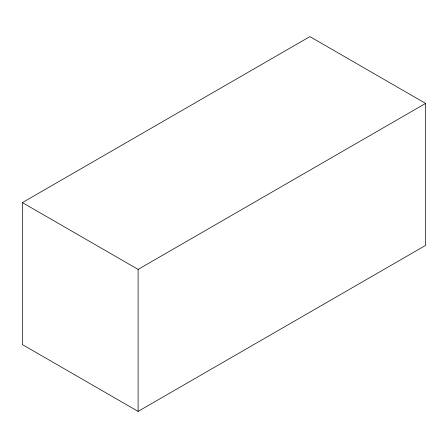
<?xml version="1.0" encoding="UTF-8"?>
<svg xmlns="http://www.w3.org/2000/svg" width="448" height="448" viewBox="0 0 448 448"><rect width="100%" height="100%" fill="white"/><g stroke="black" fill="none" stroke-linecap="round" stroke-linejoin="round"><path stroke-width="0.67" d="M22.4 202.602L309.898 36.613L425.6 103.415L425.6 245.398L138.102 411.387L22.4 344.585L22.4 202.602L138.102 269.399L425.6 103.415M138.102 269.399L138.102 411.387"/></g></svg>
